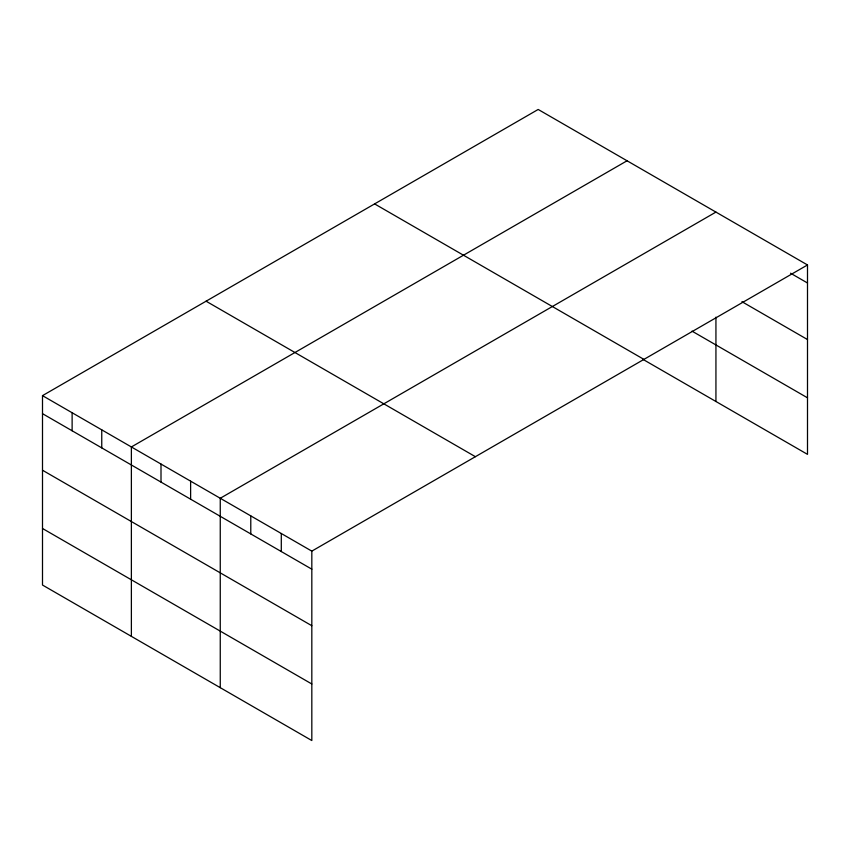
<?xml version="1.0" encoding="UTF-8"?>
<svg xmlns="http://www.w3.org/2000/svg" width="850" height="850" viewBox="0 0 850 850"><rect width="100%" height="100%" fill="white"/><g stroke="black" fill="none" stroke-linecap="round" stroke-linejoin="round"><path stroke-width="1.27" d="M807.5 264.956L311.822 551.129L311.822 740.541L42.5 585.044L42.5 395.643L538.178 109.459L807.5 264.956L807.5 454.357L643.004 359.391M627.056 160.778L131.378 446.951L131.378 636.352M715.934 212.086L220.256 498.27L220.256 687.671M790.543 273.201L807.5 282.997M741.933 301.686L807.5 339.543M692.006 331.128L807.5 397.811M374.606 203.904L643.928 359.391M206.072 301.197L475.394 456.694M42.5 395.643L311.822 551.129M42.5 413.674L311.822 569.171M42.5 470.231L311.822 625.717M42.5 528.487L311.822 683.984M715.934 317.135L715.934 401.498M281.297 533.513L281.297 551.544M250.782 515.886L250.782 533.928M190.623 481.164L190.623 499.194M161.001 464.058L161.001 482.088M101.756 429.845L101.756 447.886M72.123 412.749L72.123 430.78"/></g></svg>
